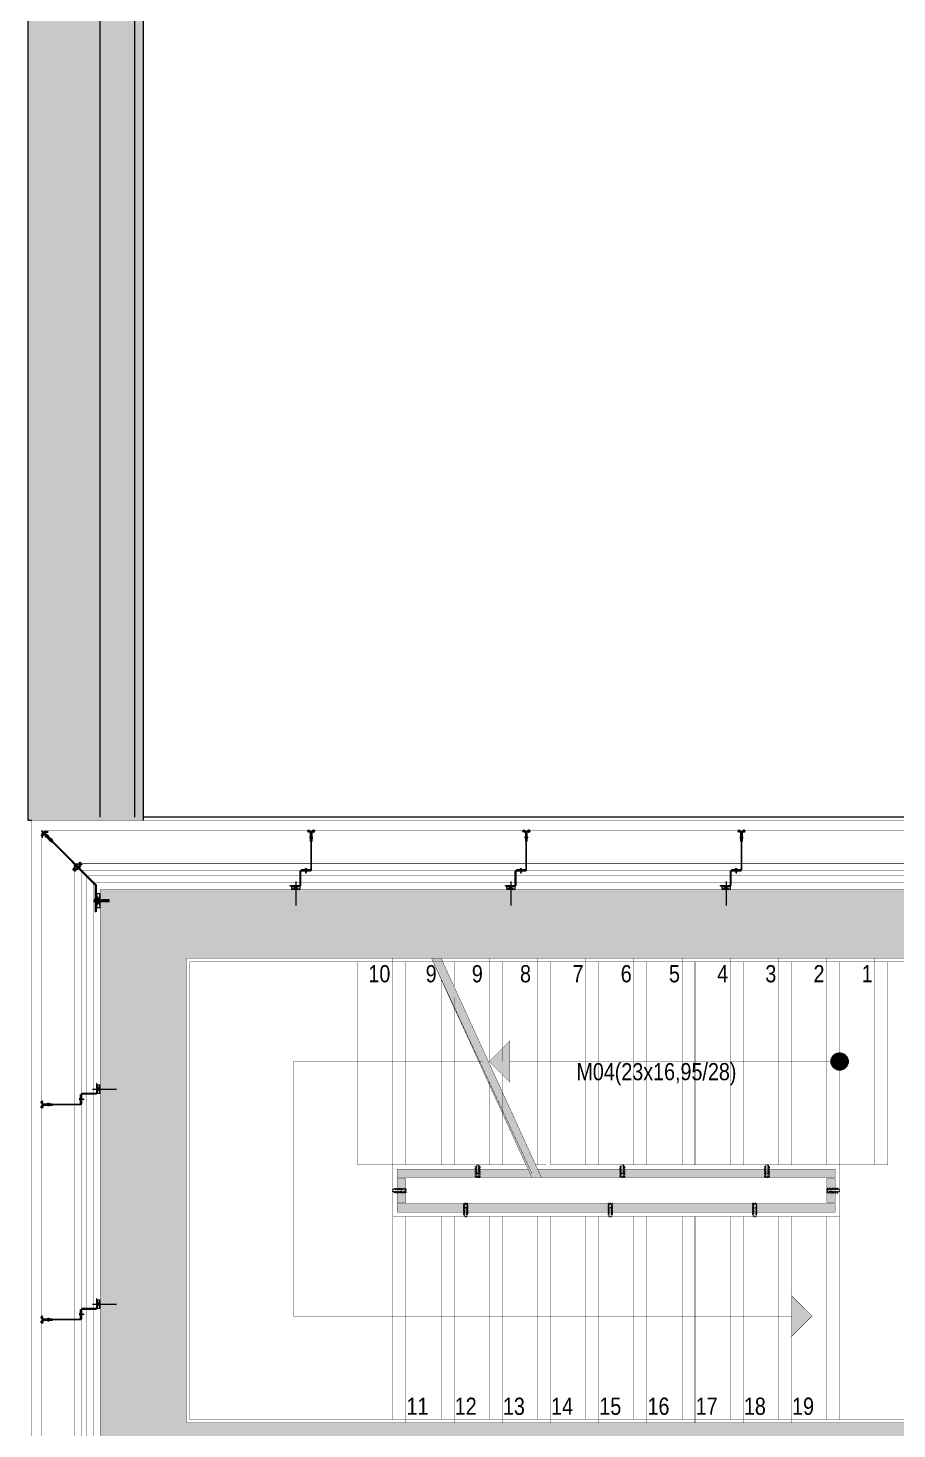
# Model space of a CAD drawing. Extents: x -1457 to 23780, y -2071 to 4205.
# Drawn here: x 7065 to 7570, y 2511 to 3326 of the extents above; entities that cross this region are included whole.
import ezdxf
from ezdxf.xclip import XClip

# ---------------------------------------------------------------- set-up
doc = ezdxf.new("R2010")
doc.units = 0
doc.header["$MEASUREMENT"] = 0
doc.header["$XCLIPFRAME"] = 0
doc.linetypes.add('DOT2', pattern=[0.125, 0, -0.125])
doc.linetypes.add('HIDDEN', pattern=[0.375, 0.25, -0.125])
doc.layers.get('0').update_dxf_attribs({"color": 9, "lineweight": 9})
doc.layers.add('20', color=9, linetype='DOT2', lineweight=9)
doc.layers.add('M-TEFRIS2-015', color=129, linetype='Continuous', lineweight=9)
doc.styles.add('MuuM_TEXT-STANDART', font='ARIALN.TTF')

# ---------------------------------------------------------------- blocks, each defined once
blk = doc.blocks.new('p-lama profili')
at = {"layer": '20', "linetype": 'HIDDEN', "ltscale": 0.5}
blk.add_lwpolyline([(0.75, -0.45), (-0.75, -0.45), (-0.75, -6.5), (-1.25, -6.5), (-1.25, -0.45), (-1.25, -0.45), (-1.25, 0), (1.25, 0), (1.25, -0.45), (1.25, -0.45), (1.25, -6.5), (0.75, -6.5), (0.75, -0.45)], dxfattribs=at)
blk.add_lwpolyline([(-0.75, -2.5), (0.75, -2.5), (0.75, -7.5), (-0.75, -7.5)], close=True, dxfattribs=at)
blk = doc.blocks.new('p-cephe_kose profili')
at = {"linetype": 'Continuous', "lineweight": 13}
for p, q in [((-2.75, 12.75), (-3.15, 12.75)), ((-3.15, -2.87), (-3.15, 12.75)), ((-2.75, -3.03), (-2.75, 12.75)), ((-3.15, -2.87), (-30.14, -29.86)), ((-2.75, -3.03), (-29.86, -30.14)), ((-34, -30.65), (-34, -32.75)), ((-34, -30.65), (-33.7, -30.65)), ((-33.85, -33.57), (-30.14, -29.86)), ((-33.7, -30.65), (-33.7, -32.75)), ((-33.57, -33.85), (-29.86, -30.14)), ((-33.53, -32.82), (-28.58, -27.87)), ((-33.32, -33.03), (-28.37, -28.08)), ((-28.08, -28.37), (-33.03, -33.32)), ((-27.87, -28.58), (-32.82, -33.53)), ((-30.14, -29.86), (-29.86, -30.14)), ((-29.86, -30.14), (-30.14, -29.86)), ((-28.37, -28.08), (-28.58, -27.87)), ((-28.08, -28.37), (-27.87, -28.58)), ((-33.85, -33.57), (-40.45, -40.17)), ((-40.45, -40.17), (-40.17, -40.45)), ((-33.57, -33.85), (-40.17, -40.45)), ((-33.57, -33.85), (-33.85, -33.57)), ((-32.75, -33.7), (-30.65, -33.7)), ((-32.75, -34), (-30.65, -34)), ((-30.65, -34), (-30.65, -33.7))]:
    blk.add_line(p, q, dxfattribs=at)
at = {"linetype": 'Continuous', "lineweight": 5}
for p, q in [((-2.75, 2.25), (-0.25, 10.25)), ((-0.25, 2.25), (-2.75, 10.25)), ((-3.15, 6.69), (1.05, 6.69)), ((1.05, 5.81), (-3.15, 5.81)), ((-2.73, 6.25), (4.2, 6.25)), ((4.85, 6.62), (1.05, 6.62)), ((4.85, 5.88), (1.05, 5.88))]:
    blk.add_line(p, q, dxfattribs=at)
for p, q in [((-16.23, -12.06), (-13.36, -12.06)), ((-15.99, -11.97), (-15.95, -11.97)), ((-15.99, -12.15), (-15.95, -12.15)), ((-15.95, -11.97), (-15.95, -12.15)), ((-15.5, -12.68), (-15.5, -11.44)), ((-15.41, -11.82), (-15.23, -11.82)), ((-15.41, -12.3), (-15.32, -12.3)), ((-15.32, -12.3), (-15.14, -12.3)), ((-15.3, -12.02), (-15.28, -12.37)), ((-15.23, -11.82), (-15.05, -11.82)), ((-15.19, -11.74), (-15.1, -12.37)), ((-15.14, -12.3), (-14.96, -12.3)), ((-15.05, -11.82), (-14.87, -11.82)), ((-15.01, -11.74), (-14.92, -12.37)), ((-14.96, -12.3), (-14.78, -12.3)), ((-14.87, -11.82), (-14.69, -11.82)), ((-14.83, -11.74), (-14.74, -12.37)), ((-14.78, -12.3), (-14.6, -12.3)), ((-14.69, -11.82), (-14.51, -11.82)), ((-14.65, -11.74), (-14.56, -12.37)), ((-14.6, -12.3), (-14.42, -12.3)), ((-14.51, -11.82), (-14.33, -11.82)), ((-14.47, -11.74), (-14.38, -12.37)), ((-14.42, -12.3), (-14.24, -12.3)), ((-14.33, -11.82), (-13.6, -12.06)), ((-14.29, -11.74), (-14.2, -12.37)), ((-14.24, -12.3), (-13.6, -12.06)), ((-14.1, -11.79), (-14.03, -12.33)), ((-12.68, -15.51), (-11.44, -15.51)), ((-11.74, -14.3), (-12.37, -14.21)), ((-11.74, -14.48), (-12.37, -14.39)), ((-11.74, -14.66), (-12.37, -14.57)), ((-11.74, -14.84), (-12.37, -14.75)), ((-11.74, -15.02), (-12.37, -14.93)), ((-11.74, -15.2), (-12.37, -15.11)), ((-12.02, -15.31), (-12.37, -15.29)), ((-11.79, -14.11), (-12.33, -14.03)), ((-12.3, -14.25), (-12.06, -13.61)), ((-12.3, -14.43), (-12.3, -14.25)), ((-12.3, -14.61), (-12.3, -14.43)), ((-12.3, -14.79), (-12.3, -14.61)), ((-12.3, -14.97), (-12.3, -14.79)), ((-12.3, -15.15), (-12.3, -14.97)), ((-12.3, -15.33), (-12.3, -15.15)), ((-12.3, -15.42), (-12.3, -15.33)), ((-12.15, -15.99), (-12.15, -15.96)), ((-11.97, -15.96), (-12.15, -15.96)), ((-12.06, -16.24), (-12.06, -13.37)), ((-11.82, -14.34), (-12.06, -13.61)), ((-11.97, -15.99), (-11.97, -15.96)), ((-11.82, -14.52), (-11.82, -14.34)), ((-11.82, -14.7), (-11.82, -14.52)), ((-11.82, -14.88), (-11.82, -14.7)), ((-11.82, -15.06), (-11.82, -14.88)), ((-11.82, -15.24), (-11.82, -15.06)), ((-11.82, -15.42), (-11.82, -15.24))]:
    blk.add_line(p, q)
at = {"linetype": 'Continuous', "lineweight": 18}
for p, q in [((-15.25, -10.86), (-15.25, -14)), ((-15.25, -10.86), (-14.95, -10.86)), ((-14.95, -10.86), (-14.95, -14)), ((-14.78, -14.07), (-12.56, -11.86)), ((-14.57, -14.28), (-12.35, -12.07)), ((-12.07, -12.35), (-14.28, -14.57)), ((-11.86, -12.56), (-14.07, -14.78)), ((-14, -14.95), (-10.86, -14.95)), ((-14, -15.25), (-10.86, -15.25)), ((-12.35, -12.07), (-12.56, -11.86)), ((-12.07, -12.35), (-11.86, -12.56)), ((-10.86, -15.25), (-10.86, -14.95))]:
    blk.add_line(p, q, dxfattribs=at)
at = {"lineweight": 5}
for p, q in [((-13.02, -13.73), (-13.73, -13.02)), ((-13.29, -13.01), (-13.66, -13.38)), ((-13.65, -12.66), (-12.44, -13.86)), ((-13.29, -13.01), (-13.52, -13.23)), ((-13.52, -13.23), (-13.29, -13.01)), ((-13.29, -13.01), (-12.92, -12.64)), ((-13.29, -13.01), (-13.07, -12.79)), ((-13.07, -12.79), (-13.29, -13.01)), ((-12.57, -13.28), (-13.28, -12.57)), ((-12.8, -13.5), (-13.27, -13.98)), ((-12.8, -13.5), (-12.32, -13.03)), ((-34.6, -31.92), (-33.2, -31.92)), ((-34.1, -31.92), (-34.1, -31.37)), ((-34.1, -31.66), (-33.7, -31.66)), ((-34.1, -31.92), (-34.1, -32.47)), ((-34.1, -32.18), (-33.7, -32.18)), ((-33.7, -31.92), (-33.7, -31.48)), ((-33.7, -31.92), (-33.7, -31.66)), ((-33.7, -31.66), (-33.7, -31.92)), ((-33.7, -31.92), (-33.7, -32.36)), ((-33.7, -31.92), (-33.7, -32.18)), ((-33.7, -32.18), (-33.7, -31.92)), ((-31.22, -31.93), (-31.93, -31.22)), ((-31.49, -31.21), (-31.86, -31.58)), ((-31.85, -30.86), (-30.64, -32.06)), ((-31.49, -31.21), (-31.71, -31.43)), ((-31.71, -31.43), (-31.49, -31.21)), ((-31.49, -31.21), (-31.12, -30.84)), ((-31.49, -31.21), (-31.27, -30.99)), ((-31.27, -30.99), (-31.49, -31.21)), ((-30.77, -31.48), (-31.48, -30.77)), ((-31, -31.7), (-31.47, -32.18)), ((-31, -31.7), (-30.52, -31.23)), ((-28.94, -29.65), (-29.65, -28.94)), ((-29.22, -28.93), (-29.59, -29.3)), ((-29.57, -28.58), (-28.37, -29.78)), ((-29.22, -28.93), (-29.44, -29.16)), ((-29.44, -29.16), (-29.22, -28.93)), ((-29.22, -28.93), (-28.84, -28.56)), ((-29.22, -28.93), (-28.99, -28.71)), ((-28.99, -28.71), (-29.22, -28.93)), ((-28.5, -29.21), (-29.21, -28.5)), ((-28.72, -29.43), (-29.2, -29.91)), ((-28.72, -29.43), (-28.24, -28.95)), ((-31.92, -34.1), (-32.47, -34.1)), ((-31.92, -33.7), (-32.36, -33.7)), ((-31.92, -33.7), (-32.18, -33.7)), ((-32.18, -33.7), (-31.92, -33.7)), ((-32.18, -34.1), (-32.18, -33.7)), ((-31.92, -34.6), (-31.92, -33.2)), ((-31.92, -33.7), (-31.66, -33.7)), ((-31.92, -33.7), (-31.48, -33.7)), ((-31.66, -33.7), (-31.92, -33.7)), ((-31.92, -34.1), (-31.37, -34.1)), ((-31.66, -34.1), (-31.66, -33.7))]:
    blk.add_line(p, q, dxfattribs=at)
at = {"lineweight": 0}
blk.add_line((-34, -32.75), (-34, -30.75), dxfattribs=at)
at = {"linetype": 'Continuous', "lineweight": 5}
for points in [[(-2.75, 10.25), (-0.25, 10.25), (-0.25, 2.25), (-2.75, 2.25)], [(1.05, 6.75), (4.85, 6.75), (4.85, 5.75), (1.05, 5.75)]]:
    blk.add_lwpolyline(points, close=True, dxfattribs=at)
blk.add_lwpolyline([(-38.03, -37.75), (-37.75, -38.03)])
for centre, radius, start, end in [((-14.88, -12.06), 1.11, 166.64023, 175.47875), ((-14.88, -12.06), 1.11, 184.52125, 193.35977), ((-15.5, -11.91), 0.473, 90, 166.64023), ((-15.5, -12.21), 0.473, 193.35977, 270), ((-15.41, -11.73), 0.09, 180, 270), ((-15.41, -12.39), 0.09, 90, 180), ((-12.21, -15.51), 0.473, 180, 256.64023), ((-12.39, -15.42), 0.09, 270, 0), ((-12.06, -14.89), 1.11, 256.64023, 265.47875), ((-12.06, -14.89), 1.11, 274.52125, 283.35977), ((-11.73, -15.42), 0.09, 180, 270), ((-11.91, -15.51), 0.473, 283.35977, 360)]:
    blk.add_arc(centre, radius, start, end)
at = {"linetype": 'Continuous', "lineweight": 18}
for centre, radius, start, end in [((-14.85, -14), 0.4, 180, 315), ((-14.85, -14), 0.1, 180, 315), ((-14, -14.85), 0.4, 135, 270), ((-14, -14.85), 0.1, 135, 270)]:
    blk.add_arc(centre, radius, start, end, dxfattribs=at)
at = {"lineweight": 5}
for centre, radius, start, end in [((-13.35, -12.95), 0.57, 67.91943, 202.08057), ((-13.23, -13.07), 0.909, 267.07503, 2.92498), ((-33.62, -31.92), 0.732, 131.19054, 228.80946), ((-33.83, -31.92), 0.46, 286.95738, 73.04263), ((-31.55, -31.15), 0.57, 67.91943, 202.08057), ((-31.43, -31.27), 0.909, 267.07503, 2.92498), ((-29.27, -28.88), 0.57, 67.91943, 202.08057), ((-29.15, -29), 0.909, 267.07503, 2.92498), ((-31.92, -33.62), 0.732, 221.19054, 318.80946), ((-31.92, -33.83), 0.46, 16.95737, 163.04262)]:
    blk.add_arc(centre, radius, start, end, dxfattribs=at)
at = {"linetype": 'Continuous', "lineweight": 13}
for centre, radius, start, end in [((-33.6, -32.75), 0.4, 180, 315), ((-33.6, -32.75), 0.1, 180, 315), ((-32.75, -33.6), 0.4, 135, 270), ((-32.75, -33.6), 0.1, 135, 270)]:
    blk.add_arc(centre, radius, start, end, dxfattribs=at)
at = {"linetype": 'Continuous', "lineweight": 5}
blk.add_rational_spline([(-3.15, 7.25), (-3.22, 7.25), (-3.29, 7.25), (-3.63, 7.25), (-3.68, 6.91), (-3.7, 6.83), (-3.71, 6.75), (-3.79, 6.25), (-3.71, 5.75), (-3.7, 5.67), (-3.68, 5.59), (-3.63, 5.25), (-3.29, 5.25), (-3.22, 5.25), (-3.15, 5.25), (-3.15, 6.25), (-3.15, 7.25)], [1, 1, 1, 0.760917374327, 1, 1, 1, 1, 1, 1, 1, 0.760917374327, 1, 1, 1, 1, 1], degree=2, knots=[0, 0, 0, 1, 1, 2, 2, 3, 3, 4, 4, 5, 5, 6, 6, 7, 7, 8, 8, 8], dxfattribs=at)
blk = doc.blocks.new('p- alum kaplama profil')
at = {"lineweight": 13}
blk.add_lwpolyline([(7.12, 12.59), (7.12, 26.49)], dxfattribs=at)
at = {"lineweight": 5}
blk.add_lwpolyline([(9.44, 15.16), (4.79, 15.16), (4.79, 17.16), (9.44, 17.16)], close=True, dxfattribs=at)
for points in [[(4.79, 15.16), (9.44, 17.16)], [(9.44, 15.16), (4.79, 17.16)]]:
    blk.add_lwpolyline(points, dxfattribs=at)
at = {"lineweight": 18}
blk.add_lwpolyline([(4.09, 6.16), (-1.41, 6.16), (-1.41, 6.46), (4.09, 6.46, 0.414214), (4.29, 6.66), (4.29, 14.66, -0.414214), (4.79, 15.16), (10.29, 15.16), (10.29, 14.86), (4.79, 14.86, 0.414214), (4.59, 14.66), (4.59, 6.66, -0.414214)], format="xyb", close=True, dxfattribs=at)
blk.add_lwpolyline([(-2.06, 5.56), (-2.06, -2.34), (-2.06, -15.69), (-1.66, -15.69), (-1.66, -2.34), (-1.66, 5.56), (-1.66, 5.56), (-1.66, 5.57), (-1.66, 5.57), (-1.66, 5.58), (-1.66, 5.58), (-1.65, 5.59), (-1.65, 5.59), (-1.65, 5.59), (-1.65, 5.6), (-1.65, 5.6), (-1.64, 5.61), (-1.64, 5.61), (-1.64, 5.62), (-1.64, 5.62), (-1.63, 5.62), (-1.63, 5.63), (-1.63, 5.63), (-1.62, 5.63), (-1.62, 5.64), (-1.61, 5.64), (-1.61, 5.64), (-1.61, 5.64), (-1.6, 5.65), (-1.6, 5.65), (-1.59, 5.65), (-1.59, 5.65), (-1.58, 5.65), (-1.58, 5.65), (-1.57, 5.66), (-1.57, 5.66), (-1.56, 5.66), (-1.56, 5.66), (3.94, 5.66), (3.94, 6.06), (-1.56, 6.06), (-1.58, 6.06), (-1.61, 6.05), (-1.63, 6.05), (-1.66, 6.05), (-1.68, 6.04), (-1.7, 6.03), (-1.73, 6.03), (-1.75, 6.02), (-1.77, 6.01), (-1.79, 6), (-1.82, 5.99), (-1.84, 5.97), (-1.86, 5.96), (-1.88, 5.94), (-1.89, 5.93), (-1.91, 5.91), (-1.93, 5.89), (-1.95, 5.87), (-1.96, 5.85), (-1.97, 5.83), (-1.99, 5.81), (-2, 5.79), (-2.01, 5.77), (-2.02, 5.75), (-2.03, 5.72), (-2.04, 5.7), (-2.04, 5.68), (-2.05, 5.65), (-2.05, 5.63), (-2.06, 5.61), (-2.06, 5.58)], close=True)
blk.add_lwpolyline([(-1.66, -2.34), (-2.06, -2.34)])
for points in [[(-2.36, -10.84), (-2.36, -16.39), (-2.36, -16.39, -0.414214), (-2.51, -16.54), (-2.51, -16.54), (-4.06, -16.54), (-4.06, -16.84), (-2.51, -16.84), (-2.51, -16.84, 0.414214), (-2.06, -16.39), (-2.06, -10.84)], [(-1.36, -10.84), (-1.66, -10.84), (-1.66, -16.39, 0.414214), (-1.21, -16.84), (-1.21, -16.84), (0.34, -16.84), (0.34, -16.54), (-1.21, -16.54), (-1.21, -16.54, -0.414214), (-1.36, -16.39), (-1.36, -16.39)]]:
    blk.add_lwpolyline(points, format="xyb", close=True)
for points in [[(0.67, 5.66, -10), (1.91, 5.66, -10)], [(0.67, 5.66, -10), (0.67, 5.64, -10), (0.67, 5.62, -10), (0.67, 5.6, -10), (0.68, 5.58, -10), (0.68, 5.56, -10), (0.69, 5.54, -10), (0.69, 5.52, -10), (0.7, 5.5, -10), (0.7, 5.48, -10), (0.71, 5.46, -10), (0.72, 5.45, -10), (0.73, 5.43, -10), (0.74, 5.41, -10), (0.75, 5.4, -10), (0.76, 5.38, -10), (0.77, 5.36, -10), (0.79, 5.35, -10), (0.8, 5.33, -10), (0.81, 5.32, -10), (0.83, 5.31, -10), (0.84, 5.29, -10), (0.86, 5.28, -10), (0.87, 5.27, -10), (0.89, 5.26, -10), (0.91, 5.25, -10), (0.92, 5.24, -10), (0.94, 5.23, -10), (0.96, 5.22, -10), (0.98, 5.21, -10), (1, 5.21, -10), (1.02, 5.2, -10), (1.03, 5.2, -10)], [(0.96, 5.66, -10), (0.97, 5.66, -10), (0.97, 5.66, -10), (0.97, 5.66, -10), (0.98, 5.66, -10), (0.98, 5.66, -10), (0.99, 5.66, -10), (0.99, 5.66, -10), (1, 5.66, -10), (1, 5.67, -10), (1, 5.67, -10), (1.01, 5.67, -10), (1.01, 5.67, -10), (1.01, 5.67, -10), (1.02, 5.68, -10), (1.02, 5.68, -10), (1.02, 5.68, -10), (1.03, 5.69, -10), (1.03, 5.69, -10), (1.03, 5.69, -10), (1.04, 5.7, -10), (1.04, 5.7, -10), (1.04, 5.7, -10), (1.04, 5.71, -10), (1.04, 5.71, -10), (1.05, 5.72, -10), (1.05, 5.72, -10), (1.05, 5.72, -10), (1.05, 5.73, -10), (1.05, 5.73, -10), (1.05, 5.74, -10), (1.05, 5.74, -10), (1.05, 5.75, -10)], [(1.61, 6.87, -10), (0.98, 6.96, -10)], [(1.33, 5.85, -10), (0.98, 5.88, -10)], [(1.56, 7.05, -10), (1.02, 7.13, -10)], [(1.03, 5.2, -10), (1.04, 5.2, -10), (1.05, 5.19, -10), (1.05, 5.19, -10), (1.06, 5.19, -10), (1.06, 5.19, -10), (1.07, 5.19, -10), (1.07, 5.19, -10), (1.08, 5.19, -10), (1.08, 5.19, -10), (1.09, 5.19, -10), (1.09, 5.18, -10), (1.1, 5.18, -10), (1.1, 5.18, -10), (1.11, 5.18, -10), (1.11, 5.18, -10), (1.12, 5.18, -10), (1.12, 5.18, -10), (1.13, 5.18, -10), (1.13, 5.18, -10), (1.14, 5.18, -10), (1.15, 5.18, -10), (1.15, 5.18, -10), (1.16, 5.17, -10), (1.16, 5.17, -10), (1.17, 5.17, -10), (1.17, 5.17, -10), (1.18, 5.17, -10), (1.18, 5.17, -10), (1.19, 5.17, -10), (1.19, 5.17, -10), (1.2, 5.17, -10), (1.2, 5.17, -10)], [(1.05, 6.91, -10), (1.29, 7.56, -10)], [(1.05, 5.83, -10), (1.05, 6.01, -10)], [(1.05, 5.75, -10), (1.05, 5.83, -10)], [(1.2, 5.17, -10), (1.2, 5.2, -10)], [(1.38, 5.2, -10), (1.2, 5.2, -10)], [(1.29, 4.93, -10), (1.29, 7.8, -10)], [(1.53, 6.82, -10), (1.29, 7.56, -10)], [(1.29, 6.16, -10), (1.29, 6.26, -10)], [(1.38, 5.17, -10), (1.38, 5.2, -10)], [(1.38, 5.17, -10), (1.38, 5.17, -10), (1.39, 5.17, -10), (1.39, 5.17, -10), (1.4, 5.17, -10), (1.41, 5.17, -10), (1.41, 5.17, -10), (1.42, 5.17, -10), (1.42, 5.17, -10), (1.43, 5.17, -10), (1.43, 5.18, -10), (1.44, 5.18, -10), (1.44, 5.18, -10), (1.45, 5.18, -10), (1.45, 5.18, -10), (1.46, 5.18, -10), (1.46, 5.18, -10), (1.47, 5.18, -10), (1.47, 5.18, -10), (1.48, 5.18, -10), (1.48, 5.18, -10), (1.49, 5.18, -10), (1.5, 5.19, -10), (1.5, 5.19, -10), (1.51, 5.19, -10), (1.51, 5.19, -10), (1.52, 5.19, -10), (1.52, 5.19, -10), (1.53, 5.19, -10), (1.53, 5.19, -10), (1.54, 5.19, -10), (1.54, 5.2, -10), (1.55, 5.2, -10)], [(1.53, 5.75, -10), (1.53, 5.92, -10)], [(1.53, 5.75, -10), (1.53, 5.74, -10), (1.53, 5.74, -10), (1.53, 5.73, -10), (1.53, 5.73, -10), (1.53, 5.72, -10), (1.54, 5.72, -10), (1.54, 5.72, -10), (1.54, 5.71, -10), (1.54, 5.71, -10), (1.54, 5.7, -10), (1.54, 5.7, -10), (1.55, 5.7, -10), (1.55, 5.69, -10), (1.55, 5.69, -10), (1.55, 5.69, -10), (1.56, 5.68, -10), (1.56, 5.68, -10), (1.56, 5.68, -10), (1.57, 5.67, -10), (1.57, 5.67, -10), (1.58, 5.67, -10), (1.58, 5.67, -10), (1.58, 5.67, -10), (1.59, 5.66, -10), (1.59, 5.66, -10), (1.6, 5.66, -10), (1.6, 5.66, -10), (1.6, 5.66, -10), (1.61, 5.66, -10), (1.61, 5.66, -10), (1.62, 5.66, -10), (1.62, 5.66, -10)], [(1.55, 5.2, -10), (1.57, 5.2, -10), (1.59, 5.21, -10), (1.6, 5.21, -10), (1.62, 5.22, -10), (1.64, 5.23, -10), (1.66, 5.24, -10), (1.68, 5.25, -10), (1.69, 5.26, -10), (1.71, 5.27, -10), (1.73, 5.28, -10), (1.74, 5.29, -10), (1.76, 5.31, -10), (1.77, 5.32, -10), (1.78, 5.33, -10), (1.8, 5.35, -10), (1.81, 5.36, -10), (1.82, 5.38, -10), (1.83, 5.4, -10), (1.84, 5.41, -10), (1.85, 5.43, -10), (1.86, 5.45, -10), (1.87, 5.46, -10), (1.88, 5.48, -10), (1.89, 5.5, -10), (1.89, 5.52, -10), (1.9, 5.54, -10), (1.9, 5.56, -10), (1.9, 5.58, -10), (1.91, 5.6, -10), (1.91, 5.62, -10), (1.91, 5.64, -10), (1.91, 5.66, -10)], [(-2.85, -16.54, 0), (-2.86, -16.51, 0), (-2.87, -16.47, 0), (-2.89, -16.44, 0), (-2.91, -16.41, 0), (-2.93, -16.38, 0), (-2.96, -16.35, 0), (-2.98, -16.33, 0), (-3.01, -16.31, 0), (-3.04, -16.29, 0), (-3.07, -16.27, 0), (-3.11, -16.25, 0), (-3.14, -16.24, 0), (-3.18, -16.23, 0), (-3.21, -16.22, 0), (-3.25, -16.22, 0), (-3.29, -16.22, 0), (-3.32, -16.22, 0), (-3.36, -16.22, 0), (-3.39, -16.23, 0), (-3.43, -16.24, 0), (-3.46, -16.25, 0), (-3.5, -16.27, 0), (-3.53, -16.29, 0), (-3.56, -16.31, 0), (-3.59, -16.33, 0), (-3.61, -16.35, 0), (-3.64, -16.38, 0), (-3.66, -16.41, 0), (-3.68, -16.44, 0), (-3.7, -16.47, 0), (-3.71, -16.51, 0), (-3.73, -16.54, 0)], [(-3.29, -17.54, 0), (-3.29, -16.04, 0)], [(-2.86, -13.04, 0), (-0.86, -13.04, 0)], [(-2.36, -12.52, 0), (-2.4, -12.53, 0), (-2.43, -12.56, 0), (-2.47, -12.58, 0), (-2.5, -12.6, 0), (-2.53, -12.63, 0), (-2.56, -12.66, 0), (-2.59, -12.69, 0), (-2.61, -12.73, 0), (-2.63, -12.76, 0), (-2.65, -12.8, 0), (-2.67, -12.84, 0), (-2.68, -12.88, 0), (-2.69, -12.92, 0), (-2.7, -12.96, 0), (-2.71, -13, 0), (-2.71, -13.04, 0), (-2.71, -13.08, 0), (-2.7, -13.13, 0), (-2.69, -13.17, 0), (-2.68, -13.21, 0), (-2.67, -13.25, 0), (-2.65, -13.28, 0), (-2.63, -13.32, 0), (-2.61, -13.36, 0), (-2.59, -13.39, 0), (-2.56, -13.42, 0), (-2.53, -13.45, 0), (-2.5, -13.48, 0), (-2.47, -13.51, 0), (-2.43, -13.53, 0), (-2.4, -13.55, 0), (-2.36, -13.57, 0)], [(-2.36, -13.04, 0), (-2.36, -12.52, 0)], [(-2.36, -13.04, 0), (-2.36, -12.73, 0)], [(-2.36, -12.73, 0), (-2.36, -13.04, 0)], [(-1.36, -12.73, 0), (-2.36, -12.73, 0)], [(-2.36, -13.04, 0), (-2.36, -13.36, 0)], [(-2.36, -13.04, 0), (-2.36, -13.57, 0)], [(-2.36, -13.36, 0), (-2.36, -13.04, 0)], [(-1.36, -13.36, 0), (-2.36, -13.36, 0)], [(-1.36, -13.04, 0), (-1.36, -12.37, 0)], [(-1.36, -13.72, 0), (-1.32, -13.68, 0), (-1.29, -13.65, 0), (-1.26, -13.61, 0), (-1.23, -13.58, 0), (-1.2, -13.54, 0), (-1.18, -13.5, 0), (-1.16, -13.45, 0), (-1.14, -13.41, 0), (-1.12, -13.37, 0), (-1.1, -13.32, 0), (-1.09, -13.28, 0), (-1.08, -13.23, 0), (-1.07, -13.18, 0), (-1.06, -13.14, 0), (-1.06, -13.09, 0), (-1.06, -13.04, 0), (-1.06, -12.99, 0), (-1.06, -12.95, 0), (-1.07, -12.9, 0), (-1.08, -12.85, 0), (-1.09, -12.81, 0), (-1.1, -12.76, 0), (-1.12, -12.72, 0), (-1.14, -12.67, 0), (-1.16, -12.63, 0), (-1.18, -12.59, 0), (-1.2, -12.55, 0), (-1.23, -12.51, 0), (-1.26, -12.47, 0), (-1.29, -12.43, 0), (-1.32, -12.4, 0), (-1.36, -12.37, 0)], [(-1.36, -13.04, 0), (-1.36, -13.72, 0)], [(-1, -16.54, 0), (-0.98, -16.51, 0), (-0.97, -16.47, 0), (-0.95, -16.44, 0), (-0.93, -16.41, 0), (-0.91, -16.38, 0), (-0.88, -16.35, 0), (-0.86, -16.33, 0), (-0.83, -16.31, 0), (-0.8, -16.29, 0), (-0.77, -16.27, 0), (-0.73, -16.25, 0), (-0.7, -16.24, 0), (-0.66, -16.23, 0), (-0.63, -16.22, 0), (-0.59, -16.22, 0), (-0.56, -16.22, 0), (-0.52, -16.22, 0), (-0.48, -16.22, 0), (-0.45, -16.23, 0), (-0.41, -16.24, 0), (-0.38, -16.25, 0), (-0.34, -16.27, 0), (-0.31, -16.29, 0), (-0.28, -16.31, 0), (-0.25, -16.33, 0), (-0.23, -16.35, 0), (-0.2, -16.38, 0), (-0.18, -16.41, 0), (-0.16, -16.44, 0), (-0.14, -16.47, 0), (-0.13, -16.51, 0), (-0.12, -16.54, 0)], [(-0.56, -17.54, 0), (-0.56, -16.04, 0)], [(-3.84, -17.04, 0), (-3.81, -17.07, 0), (-3.78, -17.1, 0), (-3.75, -17.12, 0), (-3.72, -17.15, 0), (-3.69, -17.17, 0), (-3.66, -17.19, 0), (-3.62, -17.21, 0), (-3.59, -17.23, 0), (-3.55, -17.24, 0), (-3.52, -17.26, 0), (-3.48, -17.27, 0), (-3.44, -17.28, 0), (-3.4, -17.28, 0), (-3.36, -17.29, 0), (-3.32, -17.29, 0), (-3.29, -17.29, 0), (-3.25, -17.29, 0), (-3.21, -17.29, 0), (-3.17, -17.28, 0), (-3.13, -17.28, 0), (-3.09, -17.27, 0), (-3.06, -17.26, 0), (-3.02, -17.24, 0), (-2.98, -17.23, 0), (-2.95, -17.21, 0), (-2.91, -17.19, 0), (-2.88, -17.17, 0), (-2.85, -17.15, 0), (-2.82, -17.12, 0), (-2.79, -17.1, 0), (-2.76, -17.07, 0), (-2.73, -17.04, 0)], [(-3.29, -17.04, 0), (-3.84, -17.04, 0)], [(-3.29, -16.54, 0), (-3.73, -16.54, 0)], [(-3.29, -16.54, 0), (-3.55, -16.54, 0)], [(-3.55, -16.54, 0), (-3.29, -16.54, 0)], [(-3.55, -17.04, 0), (-3.55, -16.54, 0)], [(-3.29, -16.54, 0), (-2.85, -16.54, 0)], [(-3.29, -16.54, 0), (-3.03, -16.54, 0)], [(-3.03, -16.54, 0), (-3.29, -16.54, 0)], [(-3.29, -17.04, 0), (-2.73, -17.04, 0)], [(-3.03, -17.04, 0), (-3.03, -16.54, 0)], [(-0.56, -17.04, 0), (-1.11, -17.04, 0)], [(0, -17.04, 0), (-0.03, -17.07, 0), (-0.06, -17.1, 0), (-0.09, -17.12, 0), (-0.12, -17.15, 0), (-0.15, -17.17, 0), (-0.18, -17.19, 0), (-0.22, -17.21, 0), (-0.25, -17.23, 0), (-0.29, -17.24, 0), (-0.33, -17.26, 0), (-0.36, -17.27, 0), (-0.4, -17.28, 0), (-0.44, -17.28, 0), (-0.48, -17.29, 0), (-0.52, -17.29, 0), (-0.56, -17.29, 0), (-0.59, -17.29, 0), (-0.63, -17.29, 0), (-0.67, -17.28, 0), (-0.71, -17.28, 0), (-0.75, -17.27, 0), (-0.79, -17.26, 0), (-0.82, -17.24, 0), (-0.86, -17.23, 0), (-0.89, -17.21, 0), (-0.93, -17.19, 0), (-0.96, -17.17, 0), (-0.99, -17.15, 0), (-1.02, -17.12, 0), (-1.05, -17.1, 0), (-1.08, -17.07, 0), (-1.11, -17.04, 0)], [(-0.56, -16.54, 0), (-1, -16.54, 0)], [(-0.56, -16.54, 0), (-0.82, -16.54, 0)], [(-0.82, -16.54, 0), (-0.56, -16.54, 0)], [(-0.82, -17.04, 0), (-0.82, -16.54, 0)], [(-0.56, -16.54, 0), (-0.3, -16.54, 0)], [(-0.56, -16.54, 0), (-0.12, -16.54, 0)], [(-0.3, -16.54, 0), (-0.56, -16.54, 0)], [(-0.56, -17.04, 0), (0, -17.04, 0)], [(-0.3, -17.04, 0), (-0.3, -16.54, 0)]]:
    blk.add_polyline3d(points)

msp = doc.modelspace()

# ---------------------------------------------------------------- hatches: boundary and pattern name
at = {"layer": 'M-TEFRIS2-015', "linetype": 'HIDDEN', "lineweight": 0}
h = msp.add_hatch(color=256, dxfattribs=at)
h.dxf.hatch_style = 1
h.paths.add_polyline_path([(7132.5, 2865), (7065.5, 2865), (7065.5, 3927), (8209.5, 3927), (8209.5, 2865), (8142.5, 2865), (8142.5, 3860), (7132.5, 3860)])
h = msp.add_hatch(dxfattribs=at)
h.set_pattern_fill('ANSI33', color=256, scale=25, style=0)
h.paths.add_polyline_path([(7167.5, 2515), (7702.5, 2515), (7702.5, 2430), (7907.5, 2430), (7907.5, 2390), (7662.5, 2390), (7662.5, 2475), (7157.5, 2475), (7157.5, 2390), (7107.5, 2390), (7107.5, 2515), (7107.5, 2825), (7907.5, 2825), (7907.5, 2785), (7157.5, 2785), (7157.5, 2515)])
h = msp.add_hatch(color=256, dxfattribs=at)
h.dxf.hatch_style = 1
h.paths.add_polyline_path([(7363.83, 2657.5), (7358.24, 2657.5), (7299.91, 2785), (7305.5, 2785)])
h = msp.add_hatch(color=256, dxfattribs=at)
h.dxf.hatch_style = 1
h.paths.add_polyline_path([(7345.44, 2737), (7345.44, 2713), (7333.42, 2725)])
h = msp.add_hatch(color=256, dxfattribs=at)
h.dxf.hatch_style = 1
edge = h.paths.add_edge_path()
edge.add_arc((7537, 2725), 5, 90, 450)
h = msp.add_hatch(color=256, dxfattribs=at)
h.dxf.hatch_style = 1
h.paths.add_polyline_path([(7282.5, 2657.5), (7280, 2657.5), (7280, 2662.5), (7355.96, 2662.5), (7358.24, 2657.5)])
h.paths.add_polyline_path([(7280, 2642.5), (7522, 2642.5), (7534.5, 2642.5), (7534.5, 2637.5), (7282.5, 2637.5), (7280, 2637.5)])
h.paths.add_polyline_path([(7529.5, 2643), (7534.5, 2643), (7534.5, 2657), (7529.5, 2657)])
h = msp.add_hatch(color=256, dxfattribs=at)
h.dxf.hatch_style = 1
h.paths.add_polyline_path([(7285, 2643), (7285, 2657), (7280, 2657), (7280, 2643)])
h = msp.add_hatch(color=256, dxfattribs=at)
h.dxf.hatch_style = 1
h.paths.add_polyline_path([(7361.55, 2662.5), (7534.5, 2662.5), (7534.5, 2660), (7534.5, 2657.5), (7363.83, 2657.5)])
h = msp.add_hatch(color=256, dxfattribs=at)
h.dxf.hatch_style = 1
h.paths.add_polyline_path([(7509, 2589), (7509, 2565), (7521.02, 2577)])

# ---------------------------------------------------------------- linework, layer by layer
for points in [[(7067.5, 2865), (7065.5, 2865), (7065.5, 3927), (8209.5, 3927), (8209.5, 2867)], [(7107.5, 2867), (7107.5, 3270), (7107.5, 3885), (8167.5, 3885), (8167.5, 2867)], [(7127.5, 2867), (7127.5, 3270), (7127.5, 3865), (8147.5, 3865), (8147.5, 2867)], [(7132.5, 2865), (7132.5, 3860), (8142.5, 3860), (8142.5, 2867)]]:
    msp.add_lwpolyline(points, dxfattribs=at)
msp.add_lwpolyline([(8142.5, 2867), (7132.5, 2867), (7132.5, 3860), (8142.5, 3860)], close=True, dxfattribs=at)
msp.add_lwpolyline([(8142.5, 2867), (7132.5, 2867), (7132.5, 3860), (8142.5, 3860)], close=True, dxfattribs=at)
at = {"layer": 'M-TEFRIS2-015', "linetype": 'HIDDEN', "lineweight": 0, "const_width": 0.2}
for points in [[(7067.5, 861.68), (7067.5, 861.68), (7067.5, 2865), (10767.5, 2865), (10767.49, 1989.75)], [(7073.5, 861.68), (7073.5, 2859), (10761.5, 2859), (10761.5, 1989.75)], [(7092.5, 1823.47), (7092.5, 2840), (7985.67, 2840)], [(7096.5, 1818.19), (7096.5, 2836), (7986.45, 2836)], [(7107.5, 1825), (7099.5, 1825), (7099.5, 2833), (7980, 2833), (7980, 2825)], [(7980, 2829), (7103.29, 2829), (7103.46, 1825)], [(7982, 2819.3), (7982, 2803), (7980, 2803), (7909.5, 2803), (7909.5, 2785), (7909.5, 2763), (7890.5, 2763), (7890.5, 2783), (7704.5, 2783), (7704.5, 2763), (7685.5, 2763), (7685.5, 2783), (7159.5, 2783), (7159.5, 2517), (7685.5, 2517), (7685.5, 2657), (7704.5, 2657), (7704.5, 2627), (7890.5, 2627), (7890.5, 2657), (7909.5, 2657), (7909.5, 2580)], [(7277.5, 2665), (7277.5, 2785)], [(7363.83, 2657.5), (7358.24, 2657.5), (7299.91, 2785), (7305.5, 2785), (7363.83, 2657.5)], [(7358.24, 2660), (7299.91, 2785)], [(7358.24, 2657.5), (7299.91, 2785)], [(7363.83, 2657.5), (7305.5, 2785)], [(7363.83, 2657.5), (7305.5, 2785)], [(7333.5, 2725), (7333.5, 2785)], [(7361.5, 2665), (7361.5, 2785)], [(7389.5, 2665), (7389.5, 2785)], [(7417.5, 2665), (7417.5, 2785)], [(7445.5, 2665), (7445.5, 2785)], [(7473.5, 2665), (7473.5, 2785)], [(7501.5, 2665), (7501.5, 2785)], [(7529.5, 2665), (7529.5, 2785)], [(7557.5, 2665), (7557.5, 2785)], [(7285, 2665), (7257, 2665), (7257, 2783)], [(7285, 2665), (7257, 2665), (7257, 2783)], [(7285, 2665), (7285, 2783)], [(7313, 2768.61), (7313, 2782.82)], [(7341, 2725), (7341, 2783)], [(7369, 2665), (7369, 2783)], [(7369, 2665), (7509, 2665), (7509, 2783)], [(7397, 2665), (7397, 2783)], [(7397, 2665), (7565, 2665), (7565, 2783)], [(7397, 2665), (7537, 2665), (7537, 2783)], [(7425, 2665), (7425, 2783)], [(7425, 2665), (7565, 2665), (7565, 2783)], [(7453, 2665), (7453, 2783)], [(7481, 2665), (7481, 2783)], [(7305.5, 2665), (7305.5, 2773.02)], [(7313, 2665), (7313, 2762.31)], [(7509, 2577), (7219.75, 2577), (7219.75, 2725), (7329.86, 2725)], [(7537, 2725), (7345.44, 2725), (7345.44, 2725)], [(7333.5, 2665), (7333.5, 2713.02)], [(7341, 2665), (7341, 2717.44)], [(7277.5, 2665), (7277.5, 2635)], [(7354.86, 2665), (7285, 2665)], [(7366.5, 2665), (7360.45, 2665)], [(7537, 2665), (7537, 2635)], [(7282.5, 2657.5), (7280, 2657.5), (7280, 2662.5), (7355.96, 2662.5), (7358.24, 2657.5), (7282.5, 2657.5), (7282.5, 2657.5)], [(7361.55, 2662.5), (7534.5, 2662.5), (7534.5, 2662.5), (7534.5, 2660), (7534.5, 2657.5), (7363.83, 2657.5), (7361.55, 2662.5)], [(7522, 2657.5), (7529.5, 2657.5)], [(7529.5, 2643), (7534.5, 2643), (7534.5, 2657), (7529.5, 2657), (7529.5, 2643)], [(7280, 2642.5), (7522, 2642.5), (7534.5, 2642.5), (7534.5, 2637.5), (7282.5, 2637.5), (7280, 2637.5), (7280, 2642.5)], [(7277.5, 2517), (7277.5, 2635)], [(7529.5, 2635), (7277.5, 2635)], [(7285, 2515), (7285, 2635)], [(7305.5, 2517), (7305.5, 2635)], [(7313, 2515), (7313, 2635)], [(7333.5, 2517), (7333.5, 2635)], [(7341, 2515), (7341, 2635)], [(7361.5, 2517), (7361.5, 2635)], [(7369, 2515), (7369, 2635)], [(7389.5, 2517), (7389.5, 2635)], [(7397, 2515), (7397, 2635)], [(7417.5, 2517), (7417.5, 2635)], [(7425, 2515), (7425, 2635)], [(7445.5, 2517), (7445.5, 2635)], [(7453, 2515), (7453, 2635)], [(7473.5, 2517), (7473.5, 2635)], [(7481, 2515), (7481, 2635)], [(7529.5, 2517), (7529.5, 2635), (7501.5, 2635)], [(7537, 2517), (7537, 2635), (7501.5, 2635)], [(7501.5, 2517), (7501.5, 2635)], [(7509, 2515), (7509, 2635)]]:
    msp.add_lwpolyline(points, dxfattribs=at)
for points in [[(7167.5, 2515), (7702.5, 2515), (7702.5, 2430), (7907.5, 2430), (7907.5, 2390), (7662.5, 2390), (7662.5, 2475), (7157.5, 2475), (7157.5, 2390), (7107.5, 2390), (7107.5, 2515), (7107.5, 2825), (7907.5, 2825), (7907.5, 2785), (7157.5, 2785), (7157.5, 2515)], [(7345.44, 2737), (7345.44, 2713), (7333.42, 2725)], [(7285, 2643), (7285, 2657), (7280, 2657), (7280, 2643)], [(7509, 2589), (7509, 2565), (7521.02, 2577)]]:
    msp.add_lwpolyline(points, close=True, dxfattribs=at)
at = {"layer": 'M-TEFRIS2-015', "linetype": 'HIDDEN', "lineweight": 0}
msp.add_circle((7537, 2725), 5, dxfattribs=at)
msp.add_circle((7537, 2725), 5, dxfattribs=at)

# ---------------------------------------------------------------- block references
ref = msp.add_blockref('p-cephe_kose profili', (7107.75, 2824.69), dxfattribs=dict(at, xscale=-1, rotation=180))
XClip(ref).set_block_clipping_path([(-34.3499915514, -40.3121291393), (19.7500084472, 39.6878697639)])
for name, p, rotation in [('p- alum kaplama profil', (7228.14, 2842.16), 180), ('p- alum kaplama profil', (7353.14, 2842.16), 180), ('p- alum kaplama profil', (7478.14, 2842.16), 180), ('p-lama profili', (7326.75, 2657.5), 180), ('p-lama profili', (7410.75, 2657.5), 180), ('p-lama profili', (7494.75, 2657.5), 180), ('p-lama profili', (7285, 2650), 270)]:
    msp.add_blockref(name, p, dxfattribs=dict(at, rotation=rotation))
at = {"layer": 'M-TEFRIS2-015', "linetype": 'HIDDEN', "lineweight": 0, "xscale": -1}
for name, p, rotation in [('p- alum kaplama profil', (7090.34, 2701.86), 270), ('p-lama profili', (7529.5, 2650), 90), ('p- alum kaplama profil', (7090.34, 2576.86), 270)]:
    msp.add_blockref(name, p, dxfattribs=dict(at, rotation=rotation))
for p in [(7319.75, 2642.5), (7403.75, 2642.5), (7487.75, 2642.5)]:
    msp.add_blockref('p-lama profili', p, dxfattribs=at)

# ---------------------------------------------------------------- texts
at = {"layer": 'M-TEFRIS2-015', "linetype": 'HIDDEN', "lineweight": 0, "style": 'MuuM_TEXT-STANDART'}
for s, p in [('10', (7263.27, 2771.03)), ('9', (7296.53, 2771.03)), ('9', (7323.35, 2771.03)), ('8', (7351.35, 2771.03)), ('7', (7381.85, 2771.03)), ('6', (7409.85, 2771.03)), ('5', (7437.85, 2771.03)), ('4', (7465.85, 2771.03)), ('3', (7493.85, 2771.03)), ('2', (7521.85, 2771.03)), ('1', (7549.85, 2771.03)), ('11', (7285.41, 2519.65)), ('12', (7313.41, 2519.65)), ('13', (7341.41, 2519.65)), ('14', (7369.41, 2519.65)), ('15', (7397.41, 2519.65)), ('16', (7425.41, 2519.65)), ('17', (7453.41, 2519.65)), ('18', (7481.41, 2519.65)), ('19', (7509.41, 2519.65))]:
    msp.add_text(s, height=10, dxfattribs=at).set_placement(p)
at = {"layer": 'M-TEFRIS2-015', "linetype": 'HIDDEN', "lineweight": 0, "insert": (7430.58, 2711.1), "char_height": 10, "attachment_point": 8, "style": 'MuuM_TEXT-STANDART'}
msp.add_mtext('M04(23x16,95/28)', dxfattribs=at)

doc.saveas('drawing.dxf')
